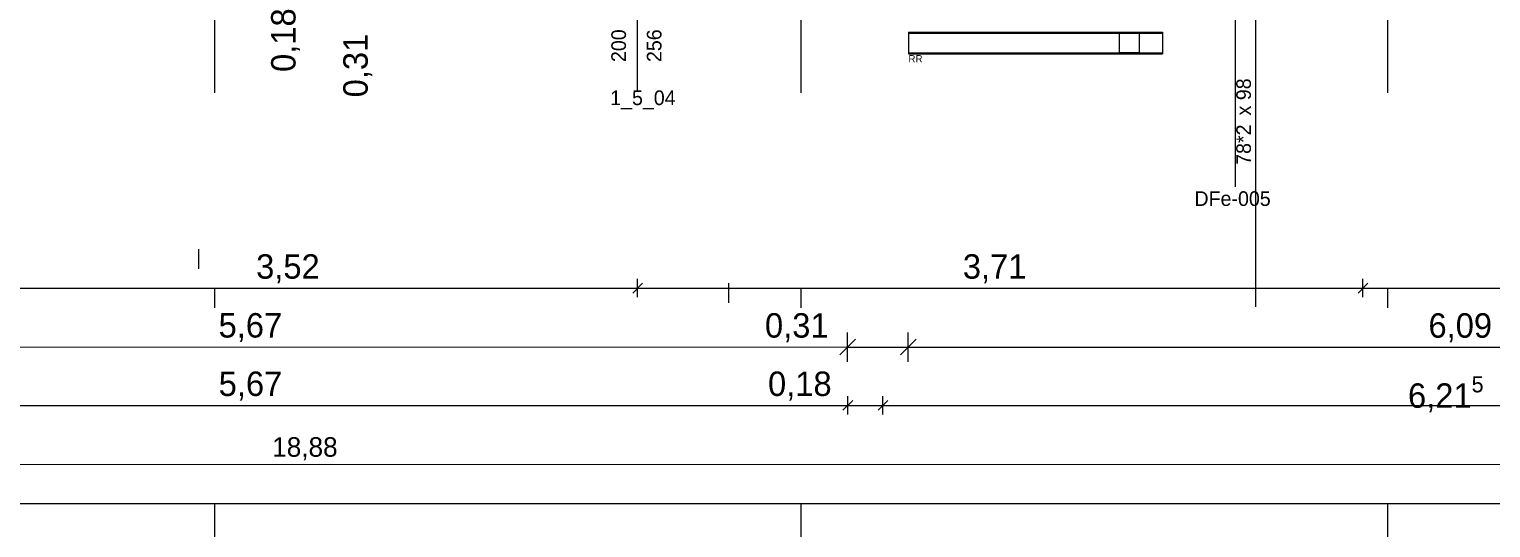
# Model space of a CAD drawing. Header units: metres. Extents: x -3 to 171, y -23 to 41.
# Drawn here: x 8.05 to 15.53, y -17.62 to -15.07 of the extents above; entities that cross this region are included whole.
import ezdxf

# ---------------------------------------------------------------- set-up
doc = ezdxf.new("R2010")
doc.units = ezdxf.units.M
doc.header["$MEASUREMENT"] = 0
doc.linetypes.add('Achse', pattern=[0.004, 0.002, -0.001, 0, -0.001])
doc.linetypes.add('Schnittlinie', pattern=[0.006, 0.003, -0.0015, 0, -0.0015])
for name, color, linetype in [('5._2.DG PP STG1_1_000 Achsraster', 7, 'Continuous'), ('5._2.DG PP STG1_1_110 Wand Aussen', 7, 'Continuous'), ('5._2.DG PP STG1_1_210 Decke', 7, 'Continuous'), ('5._2.DG PP STG1_1_325 Dachfenster', 7, 'Continuous'), ('5._2.DG PP STG1_1_611 Entwässerung', 7, 'Continuous'), ('5._2.DG PP STG1_1_851 Marker Schnitt', 7, 'Continuous'), ('5._2.DG PP STG1_1_950 Polierplan Bemaßung', 7, 'Continuous')]:
    doc.layers.add(name, color=color, linetype=linetype)
doc.styles.add('ERSTELLTER_STIL_2', font='')
doc.styles.get('ERSTELLTER_STIL_2').set_extended_font_data('Eurostile')

msp = doc.modelspace()

# ---------------------------------------------------------------- linework, layer by layer
at = {"layer": '5._2.DG PP STG1_1_000 Achsraster', "color": 5, "linetype": 'Achse', "lineweight": 0, "ltscale": 1000}
for p, q in [((9, 3), (9, -22.5231)), ((12, 3), (12, -22.5231)), ((15, 3), (15, -22.5231))]:
    msp.add_line(p, q, dxfattribs=at)
at = {"layer": '5._2.DG PP STG1_1_110 Wand Aussen', "color": 7, "linetype": 'Continuous', "lineweight": 13, "ltscale": 1000}
msp.add_line((11.165, -15.3891), (11.165, -14.69), dxfattribs=at)
at = {"layer": '5._2.DG PP STG1_1_210 Decke', "color": 8, "linetype": 'Continuous', "lineweight": 13, "ltscale": 1000, "flags": 128}
msp.add_lwpolyline([(3.2, -15), (3.2, -17.5), (15.785, -17.5), (15.785, -15)], dxfattribs=at)
at = {"layer": '5._2.DG PP STG1_1_325 Dachfenster', "color": 7, "linetype": 'Continuous', "lineweight": 13, "ltscale": 1000}
msp.add_line((14.2231, -15.8803), (14.2231, -13.9497), dxfattribs=at)
at = {"layer": '5._2.DG PP STG1_1_611 Entwässerung', "color": 14, "linetype": 'Achse', "lineweight": 13, "ltscale": 1000, "true_color": 0xa80000}
msp.add_line((12.55, -15.09), (13.85, -15.09), dxfattribs=at)
at = {"layer": '5._2.DG PP STG1_1_611 Entwässerung', "color": 171, "linetype": 'Continuous', "lineweight": 13, "ltscale": 1000, "true_color": 0x6c6cff, "flags": 128}
for points in [[(12.55, -15.09), (13.85, -15.09)], [(12.55, -15.09), (12.55, -15.095)], [(12.55, -15.095), (12.55, -15.195)], [(12.55, -15.095), (13.85, -15.095)], [(13.85, -15.09), (13.85, -15.095)], [(13.85, -15.095), (13.85, -15.195)], [(12.55, -15.195), (12.55, -15.2)], [(12.55, -15.195), (13.85, -15.195)], [(12.55, -15.2), (13.85, -15.2)], [(13.85, -15.195), (13.85, -15.2)]]:
    msp.add_lwpolyline(points, dxfattribs=at)
msp.add_lwpolyline([(13.63, -15.095), (13.73, -15.095), (13.73, -15.195), (13.63, -15.195)], close=True, dxfattribs=at)
at = {"layer": '5._2.DG PP STG1_1_851 Marker Schnitt', "color": 7, "linetype": 'Schnittlinie', "lineweight": 13, "ltscale": 1000}
for p, q in [((14.325, 4.805), (14.325, -22.5231)), ((11.63, -5.7741), (11.63, -22.5231)), ((8.9179, -11.7), (8.9179, -22.5231))]:
    msp.add_line(p, q, dxfattribs=at)
at = {"layer": '5._2.DG PP STG1_1_950 Polierplan Bemaßung', "color": 6, "linetype": 'Continuous', "lineweight": 13, "ltscale": 1000, "true_color": 0xfb02fe}
for p, q in [((11.165, -16.4457), (11.165, -16.3519)), ((14.875, -16.4457), (14.875, -16.3519)), ((7.645, -16.3988), (11.165, -16.3988)), ((11.19, -16.3738), (11.14, -16.4238)), ((11.165, -16.3988), (14.875, -16.3988)), ((14.9, -16.3738), (14.85, -16.4238)), ((14.875, -16.3988), (17.075, -16.3988)), ((12.2793, -16.6603), (12.1992, -16.7403)), ((12.2392, -16.7753), (12.2393, -16.6253)), ((12.5893, -16.6604), (12.5093, -16.7403)), ((12.5493, -16.7753), (12.5493, -16.6253)), ((6.5692, -16.6996), (12.2392, -16.7003)), ((12.2392, -16.7003), (12.5493, -16.7003)), ((12.5493, -16.7003), (18.6371, -16.7011))]:
    msp.add_line(p, q, dxfattribs=at)
at = {"layer": '5._2.DG PP STG1_1_950 Polierplan Bemaßung', "color": 76, "linetype": 'Continuous', "lineweight": 13, "ltscale": 1000, "true_color": 0x3f7f02}
for p, q in [((12.24, -17.0457), (12.24, -16.9519)), ((12.42, -17.0457), (12.42, -16.9519)), ((6.57, -16.9988), (12.24, -16.9988)), ((12.265, -16.9738), (12.215, -17.0238)), ((12.24, -16.9988), (12.42, -16.9988)), ((12.445, -16.9738), (12.395, -17.0238)), ((12.42, -16.9988), (18.633, -16.9988))]:
    msp.add_line(p, q, dxfattribs=at)
at = {"layer": '5._2.DG PP STG1_1_950 Polierplan Bemaßung', "color": 1, "linetype": 'Continuous', "lineweight": 13, "ltscale": 1000, "true_color": 0xfb0106}
msp.add_line((0.0549, -17.2987), (18.9349, -17.3011), dxfattribs=at)

# ---------------------------------------------------------------- texts
at = {"layer": '5._2.DG PP STG1_1_110 Wand Aussen', "color": 7, "linetype": 'Continuous', "lineweight": 13, "char_height": 0.075, "attachment_point": 9, "rotation": 90, "style": 'ERSTELLTER_STIL_2'}
for s, insert in [('\\A1;{\\pqr;\\pt0;\\fEurostile|b0|i0|c0|p0;\\W1.000000;200}', (11.1064, -15.075)), ('\\A1;{\\pqr;\\pt0;\\fEurostile|b0|i0|c0|p0;\\W1.000000;256}', (11.288, -15.075))]:
    msp.add_mtext(s, dxfattribs=dict(at, insert=insert))
at = {"layer": '5._2.DG PP STG1_1_110 Wand Aussen', "color": 7, "linetype": 'Continuous', "lineweight": 13, "insert": (11.3592, -15.4843), "char_height": 0.075, "attachment_point": 9, "style": 'ERSTELLTER_STIL_2'}
msp.add_mtext('\\A1;{\\pqr;\\pt0;\\fEurostile|b0|i0|c0|p0;\\W1.000000;1_5_04}', dxfattribs=at)
at = {"layer": '5._2.DG PP STG1_1_325 Dachfenster', "color": 7, "linetype": 'Continuous', "lineweight": 13, "insert": (14.3239, -15.7681), "char_height": 0.075, "attachment_point": 7, "rotation": 90, "style": 'ERSTELLTER_STIL_2'}
msp.add_mtext('\\A1;{\\pql;\\pt0;\\fEurostile|b0|i0|c0|p0;\\W1.000000;78*2\\fEurostile|b0|i0|c0|p0;\\W1.000000;\\A1{\\H.66x;\\S^  ;}\\fEurostile|b0|i0|c0|p0;\\W1.000000; x 98\\fEurostile|b0|i0|c0|p0;\\W1.000000;\\A1{\\H.66x;\\S^  ;}}', dxfattribs=at)
at = {"layer": '5._2.DG PP STG1_1_325 Dachfenster', "color": 7, "linetype": 'Continuous', "lineweight": 13, "insert": (14.0131, -15.9795), "char_height": 0.075, "attachment_point": 7, "style": 'ERSTELLTER_STIL_2'}
msp.add_mtext('\\A1;{\\pql;\\pt0;\\fEurostile|b0|i0|c0|p0;\\W1.000000;DFe-005\\fEurostile|b0|i0|c0|p0;\\W1.000000;\\fEurostile|b0|i0|c0|p0;\\W1.000000;\\fEurostile|b0|i0|c0|p0;\\W1.000000;}', dxfattribs=at)
at = {"layer": '5._2.DG PP STG1_1_611 Entwässerung', "color": 171, "linetype": 'Continuous', "lineweight": 13, "true_color": 0x6c6cff, "insert": (12.55, -15.207), "char_height": 0.0375, "attachment_point": 1, "style": 'ERSTELLTER_STIL_2'}
msp.add_mtext('\\A1;{\\pql;\\fEurostile|b0|i0|c0|p0;\\W1.000000;RR}', dxfattribs=at)
at = {"layer": '5._2.DG PP STG1_1_950 Polierplan Bemaßung', "color": 76, "linetype": 'Continuous', "lineweight": 13, "true_color": 0x3f7f02, "insert": (9.4383, -15.293), "char_height": 0.125, "width": 0.382966, "attachment_point": 7, "rotation": 90, "style": 'ERSTELLTER_STIL_2'}
msp.add_mtext('\\A1;{\\pql;\\fEurostile|b0|i0|c0|p0;\\W1.000000;0,18}', dxfattribs=at)
at = {"layer": '5._2.DG PP STG1_1_950 Polierplan Bemaßung', "color": 6, "linetype": 'Continuous', "lineweight": 13, "true_color": 0xfb02fe, "char_height": 0.125, "width": 0.382966, "attachment_point": 7, "style": 'ERSTELLTER_STIL_2'}
for s, insert, rotation in [('\\A1;{\\pql;\\fEurostile|b0|i0|c0|p0;\\W1.000000;0,31}', (9.8075, -15.423), 90), ('\\A1;{\\pql;\\fEurostile|b0|i0|c0|p0;\\W1.000000;5,67}', (9.0213, -16.6749), 359.99262), ('\\A1;{\\pql;\\fEurostile|b0|i0|c0|p0;\\W1.000000;0,31}', (11.8163, -16.6753), 359.99262), ('\\A1;{\\pql;\\fEurostile|b0|i0|c0|p0;\\W1.000000;6,09}', (15.2102, -16.6757), 359.99262)]:
    msp.add_mtext(s, dxfattribs=dict(at, insert=insert, rotation=rotation))
for s, insert in [('\\A1;{\\pql;\\fEurostile|b0|i0|c0|p0;\\W1.000000;3,52}', (9.2135, -16.3738)), ('\\A1;{\\pql;\\fEurostile|b0|i0|c0|p0;\\W1.000000;3,71}', (12.8285, -16.3738))]:
    msp.add_mtext(s, dxfattribs=dict(at, insert=insert))
at = {"layer": '5._2.DG PP STG1_1_950 Polierplan Bemaßung', "color": 76, "linetype": 'Continuous', "lineweight": 13, "true_color": 0x3f7f02, "char_height": 0.125, "width": 0.382966, "attachment_point": 7, "style": 'ERSTELLTER_STIL_2'}
for s, insert in [('\\A1;{\\pql;\\fEurostile|b0|i0|c0|p0;\\W1.000000;5,67}', (9.022, -16.9738)), ('\\A1;{\\pql;\\fEurostile|b0|i0|c0|p0;\\W1.000000;0,18}', (11.832, -16.9738))]:
    msp.add_mtext(s, dxfattribs=dict(at, insert=insert))
at = {"layer": '5._2.DG PP STG1_1_950 Polierplan Bemaßung', "color": 76, "linetype": 'Continuous', "lineweight": 13, "true_color": 0x3f7f02, "insert": (15.1056, -17.0475), "char_height": 0.125, "attachment_point": 7, "style": 'ERSTELLTER_STIL_2'}
msp.add_mtext('\\A1;{\\pql;\\fEurostile|b0|i0|c0|p0;\\W1.000000;6,21\\fEurostile|b0|i0|c0|p0;\\W1.000000;\\A1{\\H.66x;\\S5^  ;}}', dxfattribs=at)
at = {"layer": '5._2.DG PP STG1_1_950 Polierplan Bemaßung', "color": 1, "linetype": 'Continuous', "lineweight": 13, "true_color": 0xfb0106, "insert": (9.2957, -17.2799), "char_height": 0.1, "width": 0.398365, "attachment_point": 7, "rotation": 359.99262, "style": 'ERSTELLTER_STIL_2'}
msp.add_mtext('\\A1;{\\pql;\\fEurostile|b0|i0|c0|p0;\\W1.000000;18,88}', dxfattribs=at)

doc.saveas('drawing.dxf')
